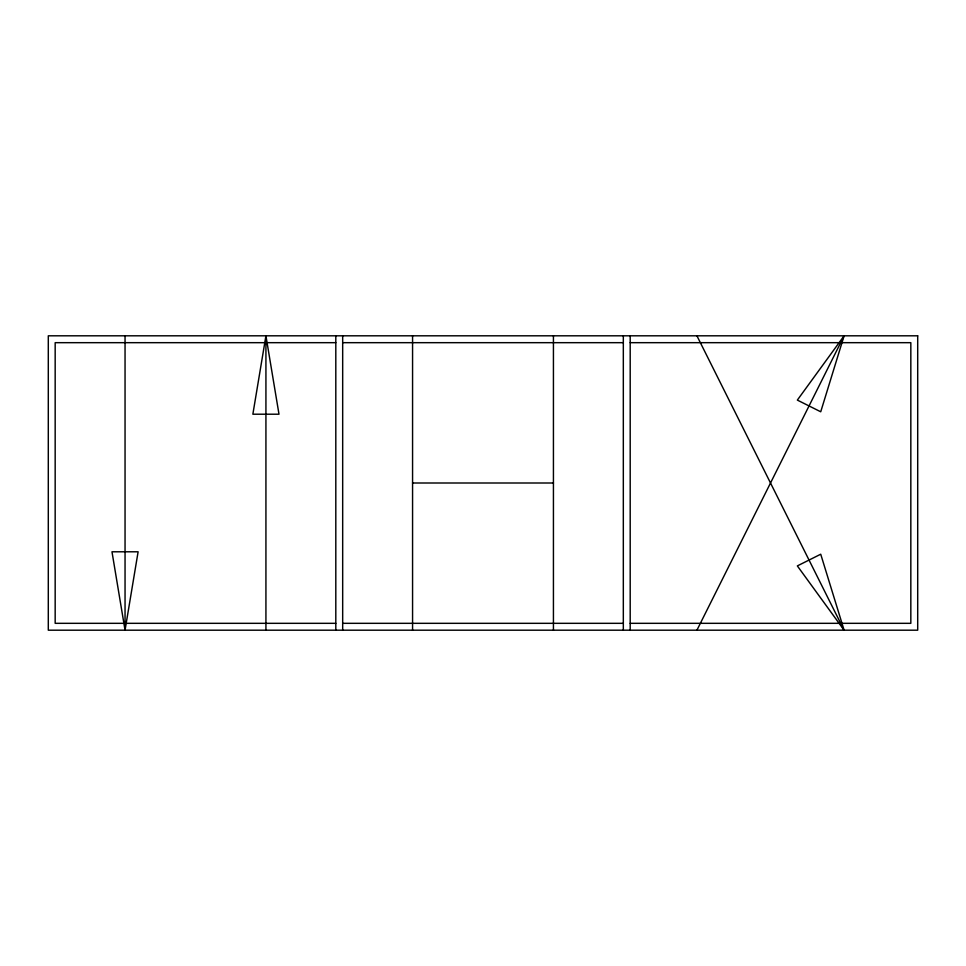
<?xml version="1.0" encoding="UTF-8"?>
<svg xmlns="http://www.w3.org/2000/svg" width="966" height="966" viewBox="0 0 966 966"><rect width="100%" height="100%" fill="white"/><g stroke="black" fill="none" stroke-linecap="round" stroke-linejoin="round"><path stroke-width="1.45" d="M125.049 630.194L138.114 551.791L111.984 551.791L125.049 630.194L125.049 335.806M265.928 335.806L252.863 414.209L278.993 414.209L265.928 335.806L265.928 630.194M844.103 335.806L820.726 411.782L797.348 400.093L844.103 335.806L696.921 630.194M335.806 342.676L55.171 342.676L55.171 623.324L335.806 623.324M342.676 342.676L623.324 342.676M630.194 342.676L910.829 342.676L910.829 623.324L630.194 623.324M412.567 483L553.433 483M342.676 623.324L623.324 623.324M844.103 630.194L797.348 565.907L820.726 554.218L844.103 630.194L696.921 335.806M630.194 335.806L630.194 630.194M623.324 335.806L623.324 630.194M553.433 335.806L553.433 630.194M412.567 335.806L412.567 630.194M342.676 335.806L342.676 630.194M335.806 335.806L335.806 630.194M917.7 335.806L48.3 335.806L48.3 630.194L917.7 630.194L917.7 335.806"/></g></svg>
